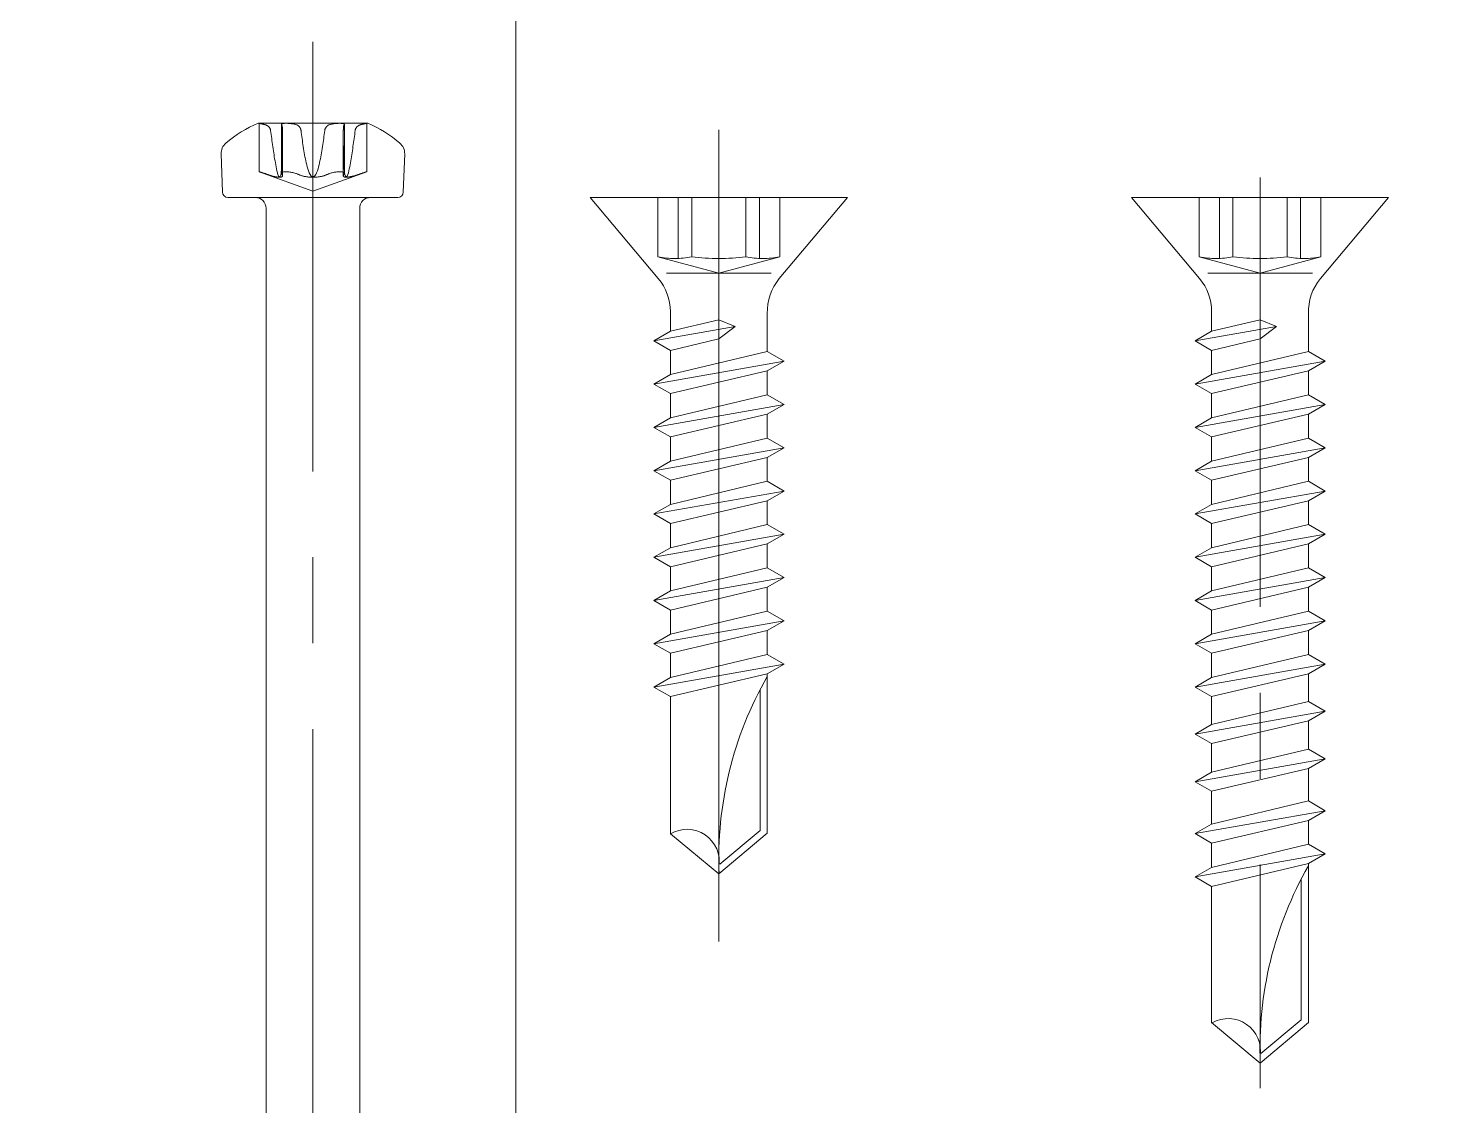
# Model space of a CAD drawing. Header units: millimetres. Extents: x 1459 to 16731, y 971 to 8404.
# Drawn here: x 5646.5 to 5698.9, y 1990.6 to 2030.5 of the extents above; entities that cross this region are included whole.
import ezdxf

# ---------------------------------------------------------------- set-up
doc = ezdxf.new("R2010")
doc.units = ezdxf.units.MM
doc.header["$LTSCALE"] = 0.5
doc.linetypes.add('CENTER', pattern=[50.8, 31.75, -6.35, 6.35, -6.35])
doc.linetypes.add('HIDDEN', pattern=[9.525, 6.35, -3.175])
doc.layers.get('0').update_dxf_attribs({"lineweight": 20})
doc.layers.add('Quincaillerie', color=150, linetype='Continuous', lineweight=20)

# ---------------------------------------------------------------- blocks, each defined once
blk = doc.blocks.new('4970087')
at = {"color": 1, "linetype": 'CENTER'}
blk.add_line((0, 5.75), (0, -57.003), dxfattribs=at)
for p, q in [((-2.025, 2.75), (2.025, 2.75)), ((-3.342, 0.193), (-3.392, 1.609)), ((3.342, 0.193), (3.392, 1.609)), ((-3.142, 0), (3.142, 0)), ((-1.73, -0.4), (-1.73, -40.538)), ((1.73, -0.4), (1.73, -40.538))]:
    blk.add_line(p, q)
at = {"linetype": 'HIDDEN', "ltscale": 0.344074}
for p, q in [((-1.988, 2.741), (-2.022, 2.75)), ((1.988, 2.741), (2.022, 2.75))]:
    blk.add_line(p, q, dxfattribs=at)
at = {"linetype": 'HIDDEN', "ltscale": 21.647024}
for p, q in [((-1.988, 2.741), (-1.988, 0.95)), ((1.988, 2.741), (1.988, 0.95))]:
    blk.add_line(p, q, dxfattribs=at)
at = {"linetype": 'HIDDEN', "ltscale": 21.818047}
for p, q in [((-1.165, 2.701), (-1.165, 0.896)), ((1.165, 2.701), (1.165, 0.896))]:
    blk.add_line(p, q, dxfattribs=at)
at = {"linetype": 'HIDDEN', "ltscale": 17.084936}
for p, q in [((-1.123, 2.216), (-1.123, 0.803)), ((1.123, 2.216), (1.123, 0.803))]:
    blk.add_line(p, q, dxfattribs=at)
at = {"linetype": 'HIDDEN', "ltscale": 17.046312}
for q in [(-1.988, 0.95), (1.988, 0.95)]:
    blk.add_line((0, 0.227), q, dxfattribs=at)
at = {"linetype": 'HIDDEN', "ltscale": 4.042325, "flags": 128}
for points in [[(-1.76, 2.688), (-1.777, 2.692), (-1.792, 2.695), (-1.808, 2.699), (-1.823, 2.703), (-1.837, 2.706), (-1.852, 2.71), (-1.865, 2.713), (-1.878, 2.716), (-1.891, 2.719), (-1.902, 2.721), (-1.914, 2.724), (-1.924, 2.726), (-1.934, 2.729), (-1.943, 2.731), (-1.951, 2.733), (-1.959, 2.734), (-1.965, 2.736), (-1.971, 2.737), (-1.976, 2.738), (-1.98, 2.739), (-1.983, 2.74), (-1.986, 2.74), (-1.987, 2.741), (-1.988, 2.741)], [(1.76, 2.688), (1.777, 2.692), (1.792, 2.695), (1.808, 2.699), (1.823, 2.703), (1.837, 2.706), (1.852, 2.71), (1.865, 2.713), (1.878, 2.716), (1.891, 2.719), (1.902, 2.721), (1.914, 2.724), (1.924, 2.726), (1.934, 2.729), (1.943, 2.731), (1.951, 2.733), (1.959, 2.734), (1.965, 2.736), (1.971, 2.737), (1.976, 2.738), (1.98, 2.739), (1.983, 2.74), (1.986, 2.74), (1.987, 2.741), (1.988, 2.741)]]:
    blk.add_lwpolyline(points, dxfattribs=at)
at = {"linetype": 'HIDDEN', "ltscale": 0.311195, "flags": 128}
for points in [[(-1.731, 2.678), (-1.732, 2.679), (-1.733, 2.679), (-1.734, 2.68), (-1.735, 2.68), (-1.737, 2.681), (-1.738, 2.681), (-1.739, 2.681), (-1.74, 2.682), (-1.742, 2.682), (-1.743, 2.683), (-1.744, 2.683), (-1.745, 2.683), (-1.747, 2.684), (-1.748, 2.684), (-1.749, 2.685), (-1.75, 2.685), (-1.752, 2.685), (-1.753, 2.686), (-1.754, 2.686), (-1.755, 2.686), (-1.757, 2.687), (-1.758, 2.687), (-1.759, 2.687), (-1.76, 2.688)], [(1.76, 2.688), (1.759, 2.687), (1.758, 2.687), (1.757, 2.687), (1.755, 2.686), (1.754, 2.686), (1.753, 2.686), (1.752, 2.685), (1.75, 2.685), (1.749, 2.685), (1.748, 2.684), (1.747, 2.684), (1.745, 2.683), (1.744, 2.683), (1.743, 2.683), (1.742, 2.682), (1.74, 2.682), (1.739, 2.681), (1.738, 2.681), (1.737, 2.681), (1.735, 2.68), (1.734, 2.68), (1.733, 2.679), (1.732, 2.679), (1.731, 2.678)]]:
    blk.add_lwpolyline(points, dxfattribs=at)
at = {"linetype": 'HIDDEN', "ltscale": 2.656671, "flags": 128}
for points in [[(-1.731, 2.678), (-1.72, 2.674), (-1.71, 2.67), (-1.699, 2.665), (-1.69, 2.659), (-1.68, 2.653), (-1.671, 2.647), (-1.662, 2.641), (-1.653, 2.634), (-1.644, 2.627), (-1.636, 2.619), (-1.628, 2.611), (-1.621, 2.603), (-1.613, 2.595), (-1.607, 2.586), (-1.6, 2.576), (-1.594, 2.567), (-1.588, 2.557), (-1.583, 2.547), (-1.578, 2.537), (-1.574, 2.526), (-1.571, 2.515), (-1.568, 2.504), (-1.565, 2.493), (-1.563, 2.481)], [(1.153, 2.678), (1.15, 2.674), (1.147, 2.67), (1.145, 2.665), (1.142, 2.659), (1.14, 2.653), (1.138, 2.647), (1.137, 2.641), (1.135, 2.634), (1.133, 2.627), (1.132, 2.619), (1.131, 2.611), (1.13, 2.603), (1.129, 2.595), (1.128, 2.586), (1.127, 2.576), (1.127, 2.567), (1.126, 2.557), (1.126, 2.547), (1.125, 2.537), (1.125, 2.526), (1.125, 2.515), (1.125, 2.504), (1.124, 2.493), (1.124, 2.481)], [(1.731, 2.678), (1.72, 2.674), (1.71, 2.67), (1.699, 2.665), (1.69, 2.659), (1.68, 2.653), (1.671, 2.647), (1.662, 2.641), (1.653, 2.634), (1.644, 2.627), (1.636, 2.619), (1.628, 2.611), (1.621, 2.603), (1.613, 2.595), (1.607, 2.586), (1.6, 2.576), (1.594, 2.567), (1.588, 2.557), (1.583, 2.547), (1.578, 2.537), (1.574, 2.526), (1.571, 2.515), (1.568, 2.504), (1.565, 2.493), (1.563, 2.481)]]:
    blk.add_lwpolyline(points, dxfattribs=at)
at = {"linetype": 'HIDDEN', "ltscale": 8.081257, "flags": 128}
blk.add_lwpolyline([(-0.601, 2.688), (-0.628, 2.695), (-0.658, 2.703), (-0.689, 2.71), (-0.722, 2.716), (-0.755, 2.721), (-0.79, 2.726), (-0.825, 2.731), (-0.86, 2.734), (-0.895, 2.737), (-0.929, 2.739), (-0.962, 2.74), (-0.993, 2.741), (-1.023, 2.74), (-1.051, 2.739), (-1.076, 2.737), (-1.098, 2.734), (-1.118, 2.731), (-1.134, 2.726), (-1.147, 2.721), (-1.156, 2.716), (-1.162, 2.71), (-1.165, 2.703), (-1.164, 2.695), (-1.16, 2.688)], dxfattribs=at)
at = {"linetype": 'HIDDEN', "ltscale": 0.311194, "flags": 128}
for points in [[(-1.16, 2.688), (-1.16, 2.687), (-1.159, 2.687), (-1.159, 2.687), (-1.159, 2.686), (-1.158, 2.686), (-1.158, 2.686), (-1.158, 2.685), (-1.158, 2.685), (-1.157, 2.685), (-1.157, 2.684), (-1.157, 2.684), (-1.157, 2.683), (-1.156, 2.683), (-1.156, 2.683), (-1.156, 2.682), (-1.155, 2.682), (-1.155, 2.681), (-1.155, 2.681), (-1.154, 2.681), (-1.154, 2.68), (-1.154, 2.68), (-1.153, 2.679), (-1.153, 2.679), (-1.153, 2.678)], [(-0.578, 2.678), (-0.579, 2.679), (-0.58, 2.679), (-0.58, 2.68), (-0.581, 2.68), (-0.582, 2.681), (-0.583, 2.681), (-0.584, 2.681), (-0.585, 2.682), (-0.586, 2.682), (-0.587, 2.683), (-0.588, 2.683), (-0.589, 2.683), (-0.59, 2.684), (-0.591, 2.684), (-0.592, 2.685), (-0.593, 2.685), (-0.594, 2.685), (-0.595, 2.686), (-0.596, 2.686), (-0.597, 2.686), (-0.598, 2.687), (-0.599, 2.687), (-0.6, 2.687), (-0.601, 2.688)], [(0.601, 2.688), (0.6, 2.687), (0.599, 2.687), (0.598, 2.687), (0.597, 2.686), (0.596, 2.686), (0.595, 2.686), (0.594, 2.685), (0.593, 2.685), (0.592, 2.685), (0.591, 2.684), (0.59, 2.684), (0.589, 2.683), (0.588, 2.683), (0.587, 2.683), (0.586, 2.682), (0.585, 2.682), (0.584, 2.681), (0.583, 2.681), (0.582, 2.681), (0.581, 2.68), (0.58, 2.68), (0.58, 2.679), (0.579, 2.679), (0.578, 2.678)]]:
    blk.add_lwpolyline(points, dxfattribs=at)
at = {"linetype": 'HIDDEN', "ltscale": 2.656772, "flags": 128}
blk.add_lwpolyline([(-1.124, 2.481), (-1.124, 2.493), (-1.125, 2.504), (-1.125, 2.515), (-1.125, 2.526), (-1.125, 2.536), (-1.126, 2.547), (-1.126, 2.557), (-1.127, 2.567), (-1.127, 2.576), (-1.128, 2.585), (-1.129, 2.594), (-1.13, 2.603), (-1.131, 2.611), (-1.132, 2.619), (-1.133, 2.627), (-1.135, 2.634), (-1.137, 2.641), (-1.138, 2.647), (-1.14, 2.653), (-1.143, 2.659), (-1.145, 2.665), (-1.147, 2.67), (-1.15, 2.674), (-1.153, 2.678)], dxfattribs=at)
at = {"linetype": 'HIDDEN', "ltscale": 2.656672, "flags": 128}
blk.add_lwpolyline([(-0.578, 2.678), (-0.57, 2.674), (-0.562, 2.67), (-0.555, 2.665), (-0.547, 2.659), (-0.54, 2.653), (-0.532, 2.647), (-0.525, 2.641), (-0.518, 2.634), (-0.511, 2.627), (-0.504, 2.619), (-0.497, 2.611), (-0.491, 2.603), (-0.485, 2.595), (-0.479, 2.586), (-0.473, 2.576), (-0.467, 2.567), (-0.462, 2.557), (-0.458, 2.547), (-0.453, 2.537), (-0.449, 2.526), (-0.446, 2.515), (-0.443, 2.504), (-0.441, 2.493), (-0.439, 2.481)], dxfattribs=at)
at = {"linetype": 'HIDDEN', "ltscale": 2.656773, "flags": 128}
blk.add_lwpolyline([(0.439, 2.481), (0.441, 2.493), (0.443, 2.504), (0.446, 2.515), (0.449, 2.526), (0.453, 2.536), (0.457, 2.547), (0.462, 2.557), (0.467, 2.567), (0.473, 2.576), (0.478, 2.585), (0.484, 2.594), (0.491, 2.603), (0.497, 2.611), (0.504, 2.619), (0.511, 2.627), (0.518, 2.634), (0.525, 2.641), (0.532, 2.647), (0.54, 2.653), (0.547, 2.659), (0.555, 2.665), (0.562, 2.67), (0.57, 2.674), (0.578, 2.678)], dxfattribs=at)
at = {"linetype": 'HIDDEN', "ltscale": 7.484198, "flags": 128}
blk.add_lwpolyline([(1.165, 2.701), (1.164, 2.708), (1.159, 2.714), (1.152, 2.719), (1.141, 2.724), (1.128, 2.728), (1.112, 2.732), (1.093, 2.735), (1.072, 2.737), (1.048, 2.739), (1.022, 2.74), (0.995, 2.741), (0.966, 2.74), (0.936, 2.739), (0.904, 2.738), (0.872, 2.735), (0.84, 2.732), (0.807, 2.729), (0.775, 2.724), (0.743, 2.719), (0.712, 2.714), (0.682, 2.708), (0.653, 2.702), (0.626, 2.695), (0.601, 2.688)], dxfattribs=at)
at = {"linetype": 'HIDDEN', "ltscale": 0.311201, "flags": 128}
blk.add_lwpolyline([(1.153, 2.678), (1.153, 2.679), (1.153, 2.679), (1.154, 2.68), (1.154, 2.68), (1.154, 2.681), (1.155, 2.681), (1.155, 2.681), (1.155, 2.682), (1.156, 2.682), (1.156, 2.683), (1.156, 2.683), (1.157, 2.683), (1.157, 2.684), (1.157, 2.684), (1.157, 2.685), (1.158, 2.685), (1.158, 2.685), (1.158, 2.686), (1.159, 2.686), (1.159, 2.686), (1.159, 2.687), (1.159, 2.687), (1.16, 2.687), (1.16, 2.688)], dxfattribs=at)
at = {"linetype": 'HIDDEN', "ltscale": 0.598404, "flags": 128}
blk.add_lwpolyline([(1.16, 2.688), (1.16, 2.688), (1.161, 2.689), (1.161, 2.689), (1.161, 2.69), (1.162, 2.691), (1.162, 2.691), (1.162, 2.692), (1.163, 2.692), (1.163, 2.693), (1.163, 2.693), (1.164, 2.694), (1.164, 2.695), (1.164, 2.695), (1.164, 2.696), (1.164, 2.696), (1.165, 2.697), (1.165, 2.697), (1.165, 2.698), (1.165, 2.698), (1.165, 2.699), (1.165, 2.7), (1.165, 2.7), (1.165, 2.701), (1.165, 2.701)], dxfattribs=at)
at = {"linetype": 'HIDDEN', "ltscale": 22.125736, "flags": 128}
for points in [[(-1.563, 2.481), (-1.553, 2.406), (-1.544, 2.33), (-1.533, 2.255), (-1.523, 2.179), (-1.513, 2.104), (-1.503, 2.028), (-1.492, 1.953), (-1.481, 1.878), (-1.471, 1.802), (-1.46, 1.727), (-1.448, 1.652), (-1.437, 1.577), (-1.425, 1.502), (-1.413, 1.428), (-1.4, 1.353), (-1.387, 1.279), (-1.374, 1.205), (-1.36, 1.131), (-1.345, 1.058), (-1.329, 0.985), (-1.311, 0.914), (-1.291, 0.844), (-1.266, 0.781), (-1.232, 0.744)], [(-0.439, 2.481), (-0.43, 2.406), (-0.42, 2.33), (-0.41, 2.255), (-0.4, 2.179), (-0.39, 2.104), (-0.379, 2.028), (-0.368, 1.953), (-0.356, 1.878), (-0.344, 1.802), (-0.332, 1.727), (-0.319, 1.652), (-0.306, 1.577), (-0.292, 1.502), (-0.277, 1.428), (-0.262, 1.353), (-0.245, 1.279), (-0.228, 1.205), (-0.209, 1.131), (-0.188, 1.058), (-0.165, 0.985), (-0.138, 0.914), (-0.106, 0.844), (-0.064, 0.781), (0, 0.744)], [(1.124, 2.481), (1.124, 2.406), (1.123, 2.33), (1.123, 2.255), (1.123, 2.179), (1.123, 2.104), (1.124, 2.028), (1.124, 1.953), (1.125, 1.878), (1.126, 1.802), (1.127, 1.727), (1.129, 1.652), (1.131, 1.577), (1.133, 1.502), (1.136, 1.428), (1.139, 1.353), (1.142, 1.279), (1.146, 1.205), (1.151, 1.131), (1.157, 1.058), (1.164, 0.985), (1.173, 0.914), (1.185, 0.844), (1.202, 0.781), (1.232, 0.744)]]:
    blk.add_lwpolyline(points, dxfattribs=at)
at = {"linetype": 'HIDDEN', "ltscale": 18.89488, "flags": 128}
blk.add_lwpolyline([(-1.232, 0.744), (-1.205, 0.774), (-1.189, 0.826), (-1.177, 0.884), (-1.169, 0.945), (-1.162, 1.006), (-1.156, 1.068), (-1.151, 1.131), (-1.147, 1.194), (-1.143, 1.257), (-1.14, 1.32), (-1.137, 1.383), (-1.135, 1.447), (-1.133, 1.511), (-1.131, 1.575), (-1.129, 1.638), (-1.128, 1.702), (-1.127, 1.766), (-1.126, 1.831), (-1.125, 1.895), (-1.124, 1.959), (-1.124, 2.023), (-1.124, 2.088), (-1.123, 2.152), (-1.123, 2.216)], dxfattribs=at)
at = {"linetype": 'HIDDEN', "ltscale": 22.12549, "flags": 128}
for points in [[(0, 0.744), (0.065, 0.782), (0.107, 0.846), (0.139, 0.915), (0.165, 0.987), (0.189, 1.059), (0.209, 1.133), (0.228, 1.206), (0.246, 1.28), (0.262, 1.354), (0.278, 1.429), (0.292, 1.503), (0.306, 1.578), (0.319, 1.653), (0.332, 1.728), (0.345, 1.803), (0.357, 1.878), (0.368, 1.953), (0.379, 2.029), (0.39, 2.104), (0.4, 2.179), (0.41, 2.255), (0.42, 2.33), (0.43, 2.406), (0.439, 2.481)], [(1.232, 0.744), (1.267, 0.782), (1.292, 0.846), (1.312, 0.915), (1.329, 0.987), (1.345, 1.059), (1.36, 1.133), (1.374, 1.206), (1.388, 1.28), (1.401, 1.354), (1.413, 1.429), (1.425, 1.503), (1.437, 1.578), (1.448, 1.653), (1.46, 1.728), (1.471, 1.803), (1.482, 1.878), (1.492, 1.953), (1.503, 2.029), (1.513, 2.104), (1.523, 2.179), (1.534, 2.255), (1.544, 2.33), (1.553, 2.406), (1.563, 2.481)]]:
    blk.add_lwpolyline(points, dxfattribs=at)
at = {"linetype": 'HIDDEN', "ltscale": 4.389503, "flags": 128}
blk.add_lwpolyline([(-1.731, 0.868), (-1.748, 0.874), (-1.766, 0.88), (-1.783, 0.885), (-1.799, 0.891), (-1.815, 0.896), (-1.831, 0.901), (-1.846, 0.906), (-1.861, 0.911), (-1.875, 0.915), (-1.889, 0.92), (-1.902, 0.924), (-1.914, 0.927), (-1.925, 0.931), (-1.935, 0.934), (-1.945, 0.937), (-1.954, 0.94), (-1.961, 0.942), (-1.968, 0.944), (-1.974, 0.946), (-1.979, 0.947), (-1.983, 0.949), (-1.985, 0.949), (-1.987, 0.95), (-1.988, 0.95)], dxfattribs=at)
at = {"linetype": 'HIDDEN', "ltscale": 6.259865, "flags": 128}
for points in [[(-1.232, 0.744), (-1.246, 0.745), (-1.261, 0.745), (-1.277, 0.747), (-1.293, 0.749), (-1.31, 0.751), (-1.328, 0.754), (-1.346, 0.757), (-1.365, 0.761), (-1.385, 0.765), (-1.405, 0.77), (-1.425, 0.775), (-1.446, 0.78), (-1.468, 0.786), (-1.49, 0.792), (-1.513, 0.798), (-1.536, 0.805), (-1.559, 0.812), (-1.582, 0.82), (-1.606, 0.827), (-1.631, 0.835), (-1.655, 0.843), (-1.68, 0.851), (-1.705, 0.859), (-1.731, 0.868)], [(1.232, 0.744), (1.218, 0.745), (1.206, 0.745), (1.194, 0.747), (1.184, 0.749), (1.174, 0.751), (1.165, 0.754), (1.157, 0.757), (1.15, 0.761), (1.143, 0.765), (1.138, 0.77), (1.133, 0.775), (1.13, 0.78), (1.127, 0.786), (1.125, 0.792), (1.124, 0.798), (1.124, 0.805), (1.124, 0.812), (1.126, 0.82), (1.128, 0.827), (1.131, 0.835), (1.136, 0.843), (1.14, 0.851), (1.146, 0.859), (1.153, 0.868)]]:
    blk.add_lwpolyline(points, dxfattribs=at)
at = {"linetype": 'HIDDEN', "ltscale": 4.086455, "flags": 128}
blk.add_lwpolyline([(-1.123, 0.803), (-1.123, 0.799), (-1.124, 0.794), (-1.125, 0.79), (-1.126, 0.786), (-1.128, 0.782), (-1.13, 0.779), (-1.133, 0.775), (-1.135, 0.772), (-1.139, 0.769), (-1.142, 0.766), (-1.146, 0.763), (-1.151, 0.76), (-1.155, 0.758), (-1.16, 0.755), (-1.166, 0.753), (-1.172, 0.752), (-1.178, 0.75), (-1.184, 0.748), (-1.191, 0.747), (-1.199, 0.746), (-1.206, 0.745), (-1.215, 0.745), (-1.223, 0.744), (-1.232, 0.744)], dxfattribs=at)
at = {"linetype": 'HIDDEN', "ltscale": 8.775387, "flags": 128}
blk.add_lwpolyline([(-0.578, 0.868), (-0.605, 0.88), (-0.635, 0.891), (-0.666, 0.901), (-0.7, 0.911), (-0.736, 0.92), (-0.773, 0.927), (-0.81, 0.934), (-0.848, 0.94), (-0.886, 0.944), (-0.923, 0.947), (-0.959, 0.949), (-0.993, 0.95), (-1.026, 0.949), (-1.055, 0.947), (-1.082, 0.944), (-1.105, 0.94), (-1.125, 0.934), (-1.141, 0.927), (-1.153, 0.92), (-1.161, 0.911), (-1.165, 0.901), (-1.165, 0.891), (-1.161, 0.88), (-1.153, 0.868)], dxfattribs=at)
at = {"linetype": 'HIDDEN', "ltscale": 2.175768, "flags": 128}
blk.add_lwpolyline([(-1.153, 0.868), (-1.15, 0.865), (-1.148, 0.862), (-1.146, 0.859), (-1.144, 0.856), (-1.142, 0.853), (-1.14, 0.85), (-1.138, 0.848), (-1.136, 0.845), (-1.135, 0.842), (-1.133, 0.839), (-1.132, 0.836), (-1.131, 0.834), (-1.13, 0.831), (-1.128, 0.828), (-1.127, 0.826), (-1.127, 0.823), (-1.126, 0.82), (-1.125, 0.818), (-1.125, 0.815), (-1.124, 0.813), (-1.124, 0.81), (-1.124, 0.808), (-1.123, 0.805), (-1.123, 0.803)], dxfattribs=at)
at = {"linetype": 'HIDDEN', "ltscale": 6.259864, "flags": 128}
blk.add_lwpolyline([(0, 0.744), (-0.028, 0.745), (-0.055, 0.745), (-0.082, 0.747), (-0.109, 0.749), (-0.136, 0.751), (-0.163, 0.754), (-0.189, 0.757), (-0.215, 0.761), (-0.241, 0.765), (-0.267, 0.77), (-0.292, 0.775), (-0.317, 0.78), (-0.341, 0.786), (-0.365, 0.792), (-0.389, 0.798), (-0.412, 0.805), (-0.434, 0.812), (-0.457, 0.82), (-0.478, 0.827), (-0.499, 0.835), (-0.52, 0.843), (-0.54, 0.851), (-0.559, 0.859), (-0.578, 0.868)], dxfattribs=at)
at = {"linetype": 'HIDDEN', "ltscale": 6.26229, "flags": 128}
for points in [[(0.578, 0.868), (0.559, 0.859), (0.54, 0.851), (0.52, 0.843), (0.5, 0.835), (0.479, 0.827), (0.457, 0.82), (0.435, 0.812), (0.413, 0.805), (0.39, 0.798), (0.366, 0.792), (0.342, 0.786), (0.318, 0.78), (0.293, 0.775), (0.268, 0.77), (0.242, 0.765), (0.216, 0.761), (0.19, 0.757), (0.163, 0.754), (0.137, 0.751), (0.11, 0.749), (0.083, 0.747), (0.055, 0.745), (0.028, 0.745), (0, 0.744)], [(1.731, 0.868), (1.705, 0.859), (1.68, 0.851), (1.655, 0.843), (1.631, 0.835), (1.607, 0.827), (1.583, 0.82), (1.559, 0.812), (1.536, 0.805), (1.513, 0.798), (1.491, 0.792), (1.469, 0.786), (1.447, 0.78), (1.426, 0.775), (1.405, 0.77), (1.385, 0.765), (1.365, 0.761), (1.346, 0.757), (1.328, 0.754), (1.31, 0.751), (1.293, 0.749), (1.277, 0.747), (1.261, 0.745), (1.246, 0.745), (1.232, 0.744)]]:
    blk.add_lwpolyline(points, dxfattribs=at)
at = {"linetype": 'HIDDEN', "ltscale": 7.852842, "flags": 128}
blk.add_lwpolyline([(1.165, 0.896), (1.164, 0.905), (1.159, 0.914), (1.151, 0.921), (1.139, 0.928), (1.125, 0.934), (1.108, 0.939), (1.087, 0.943), (1.064, 0.946), (1.039, 0.949), (1.011, 0.95), (0.982, 0.95), (0.95, 0.949), (0.918, 0.947), (0.885, 0.944), (0.851, 0.94), (0.817, 0.935), (0.783, 0.929), (0.75, 0.923), (0.717, 0.915), (0.686, 0.907), (0.656, 0.898), (0.628, 0.889), (0.602, 0.879), (0.578, 0.868)], dxfattribs=at)
at = {"linetype": 'HIDDEN', "ltscale": 4.389737, "flags": 128}
blk.add_lwpolyline([(1.988, 0.95), (1.987, 0.95), (1.985, 0.949), (1.983, 0.949), (1.979, 0.947), (1.974, 0.946), (1.968, 0.944), (1.962, 0.942), (1.954, 0.94), (1.945, 0.937), (1.936, 0.934), (1.925, 0.931), (1.914, 0.927), (1.902, 0.924), (1.889, 0.92), (1.875, 0.915), (1.861, 0.911), (1.846, 0.906), (1.831, 0.901), (1.815, 0.896), (1.799, 0.891), (1.783, 0.885), (1.766, 0.88), (1.748, 0.874), (1.731, 0.868)], dxfattribs=at)
for centre, radius, start, end in [((0, -1.822), 5, 113.8911, 129.9921), ((0, -1.822), 5, 50.0079, 66.1089), ((-2.892, 1.626), 0.5, 129.9921, 182), ((2.892, 1.626), 0.5, 358, 50.0079), ((-3.142, 0.2), 0.2, 182, 270), ((-2.13, -0.4), 0.4, 0, 90), ((2.13, -0.4), 0.4, 90, 180), ((3.142, 0.2), 0.2, 270, 358)]:
    blk.add_arc(centre, radius, start, end)
at = {"linetype": 'HIDDEN', "ltscale": 2.549482}
blk.add_ellipse((-14.909, 5.003), major_axis=(-2.638, 22.667), ratio=0.596974, start_param=4.520073, end_param=4.53181, dxfattribs=at)
at = {"linetype": 'HIDDEN', "ltscale": 0.923414}
blk.add_ellipse((0.803, 0.824), major_axis=(0.362, 0.078), ratio=0.265074, start_param=5.96322, end_param=6.225364, dxfattribs=at)
blk = doc.blocks.new('4070242')
at = {"lineweight": 18}
for p, q in [((0, 0.738), (0, -18.265)), ((-2.4, -11.7), (2.41, -10.852))]:
    blk.add_line(p, q, dxfattribs=at)
at = {"color": 1, "linetype": 'CENTER', "lineweight": 18}
blk.add_lwpolyline([(0, -27.509), (0, 2.5)], dxfattribs=at)
at = {"lineweight": 18}
blk.add_lwpolyline([(-1.79, -4.948), (-1.79, -4.219, 0.176327), (-2.235, -2.998), (-4.75, 0), (4.75, 0), (2.235, -2.998, 0.186611), (1.792, -4.295), (1.792, -5.695)], format="xyb", dxfattribs=at)
at = {"linetype": 'HIDDEN', "lineweight": 18}
for points in [[(-1.5, 0), (-1.5, -2.253)], [(-1, 0), (-1, -2.197)], [(1, 0), (1, -2.197)], [(1.5, 0), (1.5, -2.253)], [(-2.25, -0.029), (-2.25, -2.197)], [(2.25, -0.029), (2.25, -2.197)], [(-2.25, -2.197), (0, -2.8)], [(2.25, -2.197), (0, -2.8)]]:
    blk.add_lwpolyline(points, dxfattribs=at)
at = {"lineweight": 18}
for points in [[(1.933, -2.8), (-1.933, -2.8)], [(0, -4.521), (-1.79, -4.948), (-2.4, -5.3), (-1.79, -5.652), (0, -5.231), (0.61, -4.769), (0, -4.521)], [(-2.4, -5.3), (0.61, -4.769)], [(-1.79, -5.652), (-1.79, -6.548)], [(-2.4, -6.9), (2.41, -6.052)], [(1.79, -6.41), (1.79, -7.294)], [(-1.79, -7.252), (-1.79, -8.148)], [(-2.4, -8.5), (2.41, -7.652)], [(1.79, -8.01), (1.79, -8.894)], [(-1.79, -8.852), (-1.79, -9.748)], [(-2.4, -10.1), (2.41, -9.252)], [(1.79, -9.61), (1.79, -10.494)], [(-1.79, -10.452), (-1.79, -11.348)], [(1.79, -11.21), (1.79, -12.094)], [(-1.79, -12.052), (-1.79, -12.948)], [(-2.4, -13.3), (2.41, -12.452)], [(1.79, -12.81), (1.79, -13.694)], [(-2.4, -14.9), (2.41, -14.052)], [(-1.79, -13.652), (-1.79, -14.548)], [(1.79, -14.41), (1.79, -15.294)], [(-2.4, -16.5), (2.41, -15.652)], [(-1.79, -15.252), (-1.79, -16.148)], [(1.79, -16.01), (1.79, -16.894)], [(-2.4, -18.1), (2.41, -17.252)], [(-1.79, -16.852), (-1.79, -17.748)], [(-1.79, -18.452), (-1.79, -23.529), (0.002, -25.002), (1.79, -23.502), (1.79, -17.61)], [(1.525, -18.195), (1.525, -23.398), (0.035, -24.648)]]:
    blk.add_lwpolyline(points, dxfattribs=at)
for points in [[(1.79, -6.41), (2.41, -6.052), (1.79, -5.694), (-1.79, -6.548), (-2.4, -6.9), (-1.79, -7.252)], [(1.79, -8.01), (2.41, -7.652), (1.79, -7.294), (-1.79, -8.148), (-2.4, -8.5), (-1.79, -8.852)], [(1.79, -9.61), (2.41, -9.252), (1.79, -8.894), (-1.79, -9.748), (-2.4, -10.1), (-1.79, -10.452)], [(1.79, -11.21), (2.41, -10.852), (1.79, -10.494), (-1.79, -11.348), (-2.4, -11.7), (-1.79, -12.052)], [(1.79, -12.81), (2.41, -12.452), (1.79, -12.094), (-1.79, -12.948), (-2.4, -13.3), (-1.79, -13.652)], [(1.79, -14.41), (2.41, -14.052), (1.79, -13.694), (-1.79, -14.548), (-2.4, -14.9), (-1.79, -15.252)], [(1.79, -16.01), (2.41, -15.652), (1.79, -15.294), (-1.79, -16.148), (-2.4, -16.5), (-1.79, -16.852)], [(1.79, -17.61), (2.41, -17.252), (1.79, -16.894), (-1.79, -17.748), (-2.4, -18.1), (-1.79, -18.452)]]:
    blk.add_lwpolyline(points, close=True, dxfattribs=at)
at = {"linetype": 'HIDDEN', "lineweight": 18}
for centre, radius, start, end in [((-1.625, 1.122), 3.377, 259.3357, 280.6643), ((0, 5.899), 8.157, 262.9585, 277.0415), ((1.625, 1.122), 3.377, 259.3357, 280.6643)]:
    blk.add_arc(centre, radius, start, end, dxfattribs=at)
at = {"lineweight": 18}
for centre, radius, start, end in [((13.53, -24.438), 13.531, 150.1829, 182.3809), ((-1.174, -24.55), 1.192, 350.682, 121.1143)]:
    blk.add_arc(centre, radius, start, end, dxfattribs=at)
blk = doc.blocks.new('4070243')
at = {"color": 1, "linetype": 'CENTER', "lineweight": 18}
blk.add_line((0, 0.738), (0, -32.933), dxfattribs=at)
at = {"lineweight": 18}
for p, q in [((-2.4, -11.7), (2.41, -10.852)), ((-1.79, -19.348), (-1.79, -19.485))]:
    blk.add_line(p, q, dxfattribs=at)
blk.add_lwpolyline([(1.792, -5.695), (1.792, -4.295, -0.186611), (2.235, -2.998), (4.75, 0), (-4.75, 0), (-2.235, -2.998, -0.176327), (-1.79, -4.219), (-1.79, -4.948)], format="xyb", dxfattribs=at)
at = {"linetype": 'HIDDEN', "lineweight": 18}
for points in [[(-1.5, 0), (-1.5, -2.253)], [(-1, 0), (-1, -2.197)], [(1, 0), (1, -2.197)], [(1.5, 0), (1.5, -2.253)], [(-2.25, -0.029), (-2.25, -2.197)], [(2.25, -0.029), (2.25, -2.197)], [(-2.25, -2.197), (0, -2.8)], [(2.25, -2.197), (0, -2.8)]]:
    blk.add_lwpolyline(points, dxfattribs=at)
at = {"lineweight": 18}
for points in [[(1.933, -2.8), (-1.933, -2.8)], [(0, -4.521), (-1.79, -4.948), (-2.4, -5.3), (-1.79, -5.652), (0, -5.231), (0.61, -4.769), (0, -4.521)], [(-2.4, -5.3), (0.61, -4.769)], [(-1.79, -5.652), (-1.79, -6.548)], [(-2.4, -6.9), (2.41, -6.052)], [(1.79, -6.41), (1.79, -7.294)], [(-1.79, -7.252), (-1.79, -8.148)], [(-2.4, -8.5), (2.41, -7.652)], [(1.79, -8.01), (1.79, -8.894)], [(-1.79, -8.852), (-1.79, -9.748)], [(-2.4, -10.1), (2.41, -9.252)], [(1.79, -9.61), (1.79, -10.494)], [(-1.79, -10.452), (-1.79, -11.348)], [(1.79, -11.21), (1.79, -12.094)], [(-1.79, -12.052), (-1.79, -12.948)], [(-2.4, -13.3), (2.41, -12.452)], [(1.79, -12.81), (1.79, -13.694)], [(-2.4, -14.9), (2.41, -14.052)], [(-1.79, -13.652), (-1.79, -14.548)], [(1.79, -14.41), (1.79, -15.294)], [(-2.4, -16.5), (2.41, -15.652)], [(-1.79, -15.252), (-1.79, -16.148)], [(1.79, -16.01), (1.79, -16.894)], [(-2.4, -18.1), (2.41, -17.252)], [(-1.79, -16.852), (-1.79, -17.748)], [(1.79, -17.61), (1.79, -18.631)], [(-1.79, -18.452), (-1.79, -19.348)], [(-2.4, -19.838), (2.41, -18.989)], [(-1.79, -19.07), (-1.79, -19.485)], [(1.79, -19.347), (1.79, -20.391)], [(-1.79, -20.19), (-1.79, -21.245)], [(-2.4, -21.598), (2.41, -20.749)], [(1.79, -21.107), (1.79, -22.311)], [(-1.79, -21.95), (-1.79, -23.165)], [(-2.4, -23.518), (2.41, -22.669)], [(1.79, -23.027), (1.79, -23.911)], [(-1.79, -23.87), (-1.79, -24.765)], [(-2.4, -25.118), (2.41, -24.269)], [(-1.79, -25.47), (-1.79, -30.498), (0, -32), (1.788, -30.5), (1.788, -24.608)], [(1.523, -25.193), (1.523, -30.396), (0.033, -31.646)]]:
    blk.add_lwpolyline(points, dxfattribs=at)
for points in [[(1.79, -6.41), (2.41, -6.052), (1.79, -5.694), (-1.79, -6.548), (-2.4, -6.9), (-1.79, -7.252)], [(1.79, -8.01), (2.41, -7.652), (1.79, -7.294), (-1.79, -8.148), (-2.4, -8.5), (-1.79, -8.852)], [(1.79, -9.61), (2.41, -9.252), (1.79, -8.894), (-1.79, -9.748), (-2.4, -10.1), (-1.79, -10.452)], [(1.79, -11.21), (2.41, -10.852), (1.79, -10.494), (-1.79, -11.348), (-2.4, -11.7), (-1.79, -12.052)], [(1.79, -12.81), (2.41, -12.452), (1.79, -12.094), (-1.79, -12.948), (-2.4, -13.3), (-1.79, -13.652)], [(1.79, -14.41), (2.41, -14.052), (1.79, -13.694), (-1.79, -14.548), (-2.4, -14.9), (-1.79, -15.252)], [(1.79, -16.01), (2.41, -15.652), (1.79, -15.294), (-1.79, -16.148), (-2.4, -16.5), (-1.79, -16.852)], [(1.79, -17.61), (2.41, -17.252), (1.79, -16.894), (-1.79, -17.748), (-2.4, -18.1), (-1.79, -18.452)], [(1.79, -19.347), (2.41, -18.989), (1.79, -18.631), (-1.79, -19.485), (-2.4, -19.838), (-1.79, -20.19)], [(1.79, -21.107), (2.41, -20.749), (1.79, -20.391), (-1.79, -21.245), (-2.4, -21.598), (-1.79, -21.95)], [(1.79, -23.027), (2.41, -22.669), (1.79, -22.311), (-1.79, -23.165), (-2.4, -23.518), (-1.79, -23.87)], [(1.79, -24.627), (2.41, -24.269), (1.79, -23.911), (-1.79, -24.765), (-2.4, -25.118), (-1.79, -25.47)]]:
    blk.add_lwpolyline(points, close=True, dxfattribs=at)
at = {"linetype": 'HIDDEN', "lineweight": 18}
for centre, radius, start, end in [((-1.625, 1.122), 3.377, 259.3357, 280.6643), ((0, 5.899), 8.157, 262.9585, 277.0415), ((1.625, 1.122), 3.377, 259.3357, 280.6643)]:
    blk.add_arc(centre, radius, start, end, dxfattribs=at)
at = {"lineweight": 18}
for centre, radius, start, end in [((13.528, -31.436), 13.531, 150.1829, 182.3809), ((-1.176, -31.548), 1.192, 350.682, 119.9008)]:
    blk.add_arc(centre, radius, start, end, dxfattribs=at)

msp = doc.modelspace()

# ---------------------------------------------------------------- linework, layer by layer
at = {"layer": 'Quincaillerie', "lineweight": 20}
for points in [[(5589.513, 2046.464), (5664.513, 2046.464), (5664.513, 1966.464), (5589.513, 1966.464)], [(5699.513, 1966.464), (5664.513, 1966.464), (5664.513, 2046.464), (5699.513, 2046.464)]]:
    msp.add_lwpolyline(points, close=True, dxfattribs=at)

# ---------------------------------------------------------------- block references
for name, p in [('4970087', (5657.013, 2024.214)), ('4070242', (5672.013, 2024.214)), ('4070243', (5692.013, 2024.214))]:
    msp.add_blockref(name, p, dxfattribs=at)

doc.saveas('drawing.dxf')
